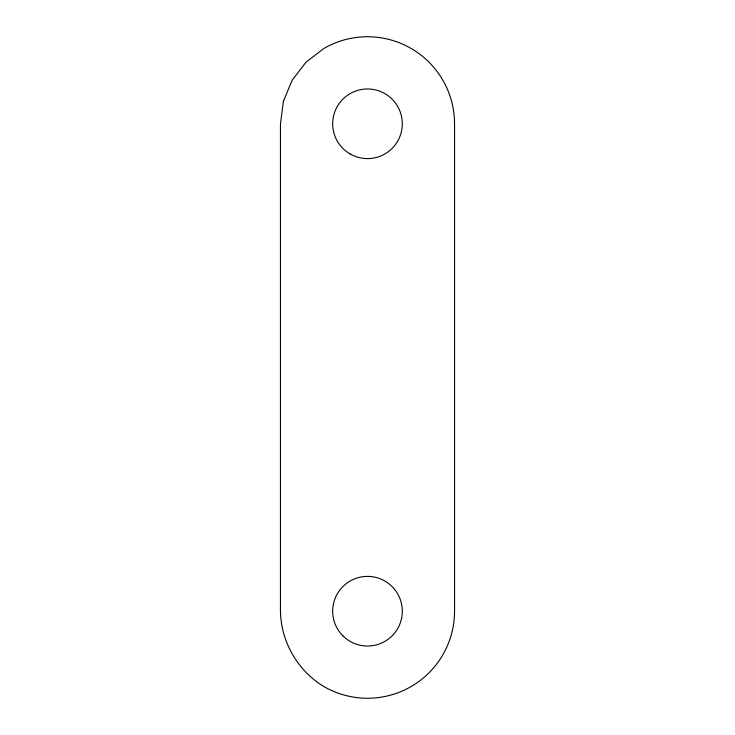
<?xml version="1.0" encoding="UTF-8"?>
<svg xmlns="http://www.w3.org/2000/svg" width="735" height="735" viewBox="0 0 735 735"><rect width="100%" height="100%" fill="white"/><g stroke="black" fill="none" stroke-linecap="round" stroke-linejoin="round"><path stroke-width="1.1" d="M283.425 101.265L280.458 123.792L280.458 611.208C280.972 641.857 297.703 670.816 323.979 686.591A87.042 87.042 0 0 0 454.542 611.208L454.542 123.792A87.042 87.042 0 0 0 323.979 48.409L305.953 62.245L292.126 80.271L283.425 101.265M350.09 153.937A34.811 34.811 0 0 0 402.311 123.792A34.811 34.811 0 0 0 350.09 93.639A34.811 34.811 0 0 0 350.09 153.937M342.877 635.83A34.811 34.811 0 0 0 401.126 620.221A34.811 34.811 0 0 0 358.487 577.581A34.811 34.811 0 0 0 342.877 635.83"/></g></svg>
